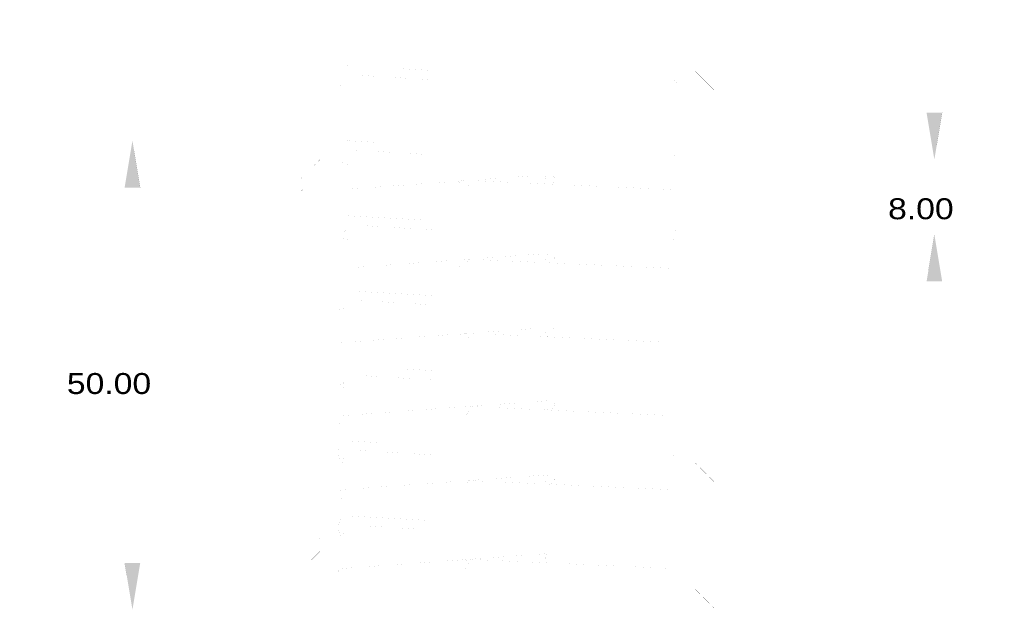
# Model space of a CAD drawing. Header units: millimetres. Extents: x -2171 to 1563, y -1758 to -1505.
# Drawn here: x 1404.609 to 1408.418, y -1616.521 to -1614.225 of the extents above; entities that cross this region are included whole.
import ezdxf

# ---------------------------------------------------------------- set-up
doc = ezdxf.new("R2010")
doc.units = ezdxf.units.MM
doc.linetypes.add('DOT', pattern=[0.025, 0, -0.025])
doc.layers.add('Tablet', color=150, linetype='Continuous', true_color=0x0180ff)
doc.styles.add('S2Arl465_b_1151_161', font='arial.ttf', dxfattribs={"width": 1.15091, "height": 0.046548})

msp = doc.modelspace()

# ---------------------------------------------------------------- hatches: boundary and pattern name
at = {"layer": 'Tablet'}
for points in [[(1408.1125, -1614.7597), (1408.1425, -1614.58), (1408.0826, -1614.58)], [(1405.0399, -1614.6878), (1405.0698, -1614.8675), (1405.0099, -1614.8675)], [(1408.1125, -1615.0472), (1408.1425, -1615.2269), (1408.0826, -1615.2269)], [(1405.0399, -1616.4847), (1405.0698, -1616.305), (1405.0099, -1616.305)]]:
    msp.add_hatch(color=96, dxfattribs=at).paths.add_polyline_path(points)

# ---------------------------------------------------------------- linework, layer by layer
at = {"layer": 'Tablet', "color": 96, "true_color": 0x018001, "const_width": 0.0000431}
for points in [[(1405.9563, -1601.7503), (1405.9563, -1616.4847), (1405.8844, -1616.4847), (1405.8844, -1601.7503)], [(1407.0704, -1601.7503), (1407.0704, -1616.4847), (1406.9985, -1616.4847), (1406.9985, -1601.7503)], [(1406.5043, -1602.8284), (1406.5043, -1616.4847), (1406.4504, -1616.4847), (1406.4504, -1602.8284)], [(1408.1125, -1614.7597), (1408.1425, -1614.58), (1408.0826, -1614.58)], [(1405.0399, -1614.6878), (1405.0698, -1614.8675), (1405.0099, -1614.8675)], [(1407.1027, -1614.8747), (1405.8449, -1614.8747), (1405.8414, -1614.875), (1405.838, -1614.876), (1405.8349, -1614.8777), (1405.8322, -1614.8799), (1405.83, -1614.8827), (1405.8283, -1614.8858), (1405.8273, -1614.8891), (1405.8269, -1614.8926), (1405.8273, -1614.8961), (1405.8283, -1614.8995), (1405.83, -1614.9026), (1405.8322, -1614.9053), (1405.8349, -1614.9076), (1405.838, -1614.9092), (1405.8414, -1614.9103), (1405.8449, -1614.9106), (1407.1027, -1614.9106)], [(1408.1125, -1615.0472), (1408.1425, -1615.2269), (1408.0826, -1615.2269)], [(1407.1027, -1615.1765), (1405.8449, -1615.1765), (1405.8414, -1615.1769), (1405.838, -1615.1779), (1405.8349, -1615.1796), (1405.8322, -1615.1818), (1405.83, -1615.1845), (1405.8283, -1615.1876), (1405.8273, -1615.191), (1405.8269, -1615.1945), (1405.8273, -1615.198), (1405.8283, -1615.2014), (1405.83, -1615.2045), (1405.8322, -1615.2072), (1405.8349, -1615.2095), (1405.838, -1615.2111), (1405.8414, -1615.2121), (1405.8449, -1615.2125), (1407.1027, -1615.2125)], [(1407.1027, -1615.4605), (1405.8449, -1615.4605), (1405.8414, -1615.4608), (1405.838, -1615.4618), (1405.8349, -1615.4635), (1405.8322, -1615.4657), (1405.83, -1615.4684), (1405.8283, -1615.4715), (1405.8273, -1615.4749), (1405.8269, -1615.4784), (1405.8273, -1615.4819), (1405.8283, -1615.4853), (1405.83, -1615.4884), (1405.8322, -1615.4911), (1405.8349, -1615.4934), (1405.838, -1615.495), (1405.8414, -1615.496), (1405.8449, -1615.4964), (1407.1027, -1615.4964)], [(1407.1027, -1615.7408), (1405.8449, -1615.7408), (1405.8414, -1615.7411), (1405.838, -1615.7421), (1405.8349, -1615.7438), (1405.8322, -1615.746), (1405.83, -1615.7487), (1405.8283, -1615.7519), (1405.8273, -1615.7552), (1405.8269, -1615.7587), (1405.8273, -1615.7622), (1405.8283, -1615.7656), (1405.83, -1615.7687), (1405.8322, -1615.7714), (1405.8349, -1615.7737), (1405.838, -1615.7753), (1405.8414, -1615.7764), (1405.8449, -1615.7767), (1407.1027, -1615.7767)], [(1407.1027, -1616.0247), (1405.8449, -1616.0247), (1405.8414, -1616.025), (1405.838, -1616.026), (1405.8349, -1616.0277), (1405.8322, -1616.0299), (1405.83, -1616.0327), (1405.8283, -1616.0358), (1405.8273, -1616.0391), (1405.8269, -1616.0426), (1405.8273, -1616.0461), (1405.8283, -1616.0495), (1405.83, -1616.0526), (1405.8322, -1616.0553), (1405.8349, -1616.0576), (1405.838, -1616.0592), (1405.8414, -1616.0603), (1405.8449, -1616.0606), (1407.1027, -1616.0606)], [(1405.0399, -1616.4847), (1405.0698, -1616.305), (1405.0099, -1616.305)], [(1407.1027, -1616.3265), (1405.8449, -1616.3265), (1405.8414, -1616.3269), (1405.838, -1616.3279), (1405.8349, -1616.3296), (1405.8322, -1616.3318), (1405.83, -1616.3345), (1405.8283, -1616.3376), (1405.8273, -1616.341), (1405.8269, -1616.3445), (1405.8273, -1616.348), (1405.8283, -1616.3514), (1405.83, -1616.3545), (1405.8322, -1616.3572), (1405.8349, -1616.3595), (1405.838, -1616.3611), (1405.8414, -1616.3621), (1405.8449, -1616.3625), (1407.1027, -1616.3625)]]:
    msp.add_lwpolyline(points, close=True, dxfattribs=at)
at = {"layer": 'Tablet', "color": 150, "true_color": 0x0180ff, "const_width": 0.0000431}
for points in [[(1405.7586, -1616.4847), (1405.7586, -1606.3144), (1404.6805, -1606.3144), (1404.6805, -1606.3862), (1405.6868, -1606.3862), (1405.6868, -1616.4847)], [(1407.1961, -1616.4847), (1407.1961, -1606.3144), (1408.2743, -1606.3144), (1408.2743, -1606.3862), (1407.268, -1606.3862), (1407.268, -1616.4847)]]:
    msp.add_lwpolyline(points, close=True, dxfattribs=at)
at = {"layer": 'Tablet', "color": 96, "true_color": 0x018001, "const_width": 0.0000431}
for points in [[(1405.7586, -1614.2276), (1405.6868, -1614.2994)], [(1405.7042, -1614.2336), (1405.6868, -1614.251)], [(1407.1961, -1614.2276), (1407.268, -1614.2994)], [(1407.2506, -1614.2336), (1407.268, -1614.251)], [(1405.7526, -1614.2821), (1405.7284, -1614.3063)], [(1407.2022, -1614.2821), (1407.2264, -1614.3063)], [(1408.1125, -1614.3141), (1408.1125, -1614.58)], [(1405.7586, -1614.3244), (1405.6868, -1614.3963)], [(1405.7163, -1614.3184), (1405.6921, -1614.3426)], [(1407.1961, -1614.3244), (1407.268, -1614.3963)], [(1407.2385, -1614.3184), (1407.2627, -1614.3426)], [(1405.7586, -1614.3728), (1405.7405, -1614.391)], [(1407.1961, -1614.3728), (1407.2143, -1614.391)], [(1405.7586, -1614.4212), (1405.6868, -1614.4931)], [(1405.7284, -1614.4031), (1405.7042, -1614.4273)], [(1405.8485, -1614.4722), (1405.8485, -1614.4686), (1405.8487, -1614.4661), (1405.8494, -1614.4637), (1405.8504, -1614.4614), (1405.8519, -1614.4593), (1405.8536, -1614.4576), (1405.8557, -1614.4561), (1405.8579, -1614.4551), (1405.8604, -1614.4544), (1405.8629, -1614.4542), (1407.1099, -1614.4542), (1407.1124, -1614.4544), (1407.1148, -1614.4551), (1407.1171, -1614.4561), (1407.1191, -1614.4576), (1407.1209, -1614.4593), (1407.1223, -1614.4614), (1407.1234, -1614.4637), (1407.1241, -1614.4661), (1407.1243, -1614.4686), (1407.1243, -1614.4758), (1407.1241, -1614.4783), (1407.1234, -1614.4807), (1407.1223, -1614.483), (1407.1209, -1614.485), (1407.1191, -1614.4868), (1407.1171, -1614.4882), (1407.1148, -1614.4893), (1407.1124, -1614.4899), (1407.1099, -1614.4901), (1405.8665, -1614.4901), (1405.8602, -1614.4896), (1405.8542, -1614.488), (1405.8485, -1614.4853), (1405.8434, -1614.4817), (1405.8389, -1614.4773), (1405.8353, -1614.4722), (1405.8327, -1614.4665), (1405.8311, -1614.4604), (1405.8305, -1614.4542), (1405.8305, -1614.4362), (1405.8311, -1614.43), (1405.8327, -1614.4239), (1405.8353, -1614.4183), (1405.8389, -1614.4131), (1405.8434, -1614.4087), (1405.8485, -1614.4051), (1405.8542, -1614.4025), (1405.8602, -1614.4008), (1405.8665, -1614.4003), (1406.1899, -1614.4183), (1406.1899, -1614.4542), (1405.8988, -1614.4362)], [(1407.1961, -1614.4212), (1407.268, -1614.4931)], [(1407.2264, -1614.4031), (1407.2506, -1614.4273)], [(1405.6921, -1614.4394), (1405.6868, -1614.4447)], [(1407.2627, -1614.4394), (1407.268, -1614.4447)], [(1405.7405, -1614.4878), (1405.7163, -1614.512)], [(1405.7586, -1614.4696), (1405.7526, -1614.4757)], [(1407.1961, -1614.4696), (1407.2022, -1614.4757)], [(1407.2143, -1614.4878), (1407.2385, -1614.512)], [(1405.7586, -1614.518), (1405.6868, -1614.5899)], [(1405.7042, -1614.5241), (1405.6868, -1614.5415)], [(1407.1961, -1614.518), (1407.268, -1614.5899)], [(1407.2506, -1614.5241), (1407.268, -1614.5415)], [(1405.7526, -1614.5725), (1405.7284, -1614.5967)], [(1407.2022, -1614.5725), (1407.2264, -1614.5967)], [(1405.7586, -1614.6148), (1405.6868, -1614.6867)], [(1405.7163, -1614.6088), (1405.6921, -1614.633)], [(1407.1961, -1614.6148), (1407.268, -1614.6867)], [(1407.2385, -1614.6088), (1407.2627, -1614.633)], [(1405.3274, -1614.6878), (1404.7165, -1614.6878)], [(1405.7284, -1614.6935), (1405.7042, -1614.7177)], [(1405.7586, -1614.6633), (1405.7405, -1614.6814)], [(1405.8485, -1614.7597), (1405.8485, -1614.7561), (1405.8487, -1614.7536), (1405.8494, -1614.7512), (1405.8504, -1614.7489), (1405.8519, -1614.7468), (1405.8536, -1614.7451), (1405.8557, -1614.7436), (1405.8579, -1614.7426), (1405.8604, -1614.7419), (1405.8629, -1614.7417), (1407.1099, -1614.7417), (1407.1124, -1614.7419), (1407.1148, -1614.7426), (1407.1171, -1614.7436), (1407.1191, -1614.7451), (1407.1209, -1614.7468), (1407.1223, -1614.7489), (1407.1234, -1614.7512), (1407.1241, -1614.7536), (1407.1243, -1614.7561), (1407.1243, -1614.7633), (1407.1241, -1614.7658), (1407.1234, -1614.7682), (1407.1223, -1614.7705), (1407.1209, -1614.7725), (1407.1191, -1614.7743), (1407.1171, -1614.7757), (1407.1148, -1614.7768), (1407.1124, -1614.7774), (1407.1099, -1614.7776), (1405.8665, -1614.7776), (1405.8602, -1614.7771), (1405.8542, -1614.7755), (1405.8485, -1614.7728), (1405.8434, -1614.7692), (1405.8389, -1614.7648), (1405.8353, -1614.7597), (1405.8327, -1614.754), (1405.8311, -1614.7479), (1405.8305, -1614.7417), (1405.8305, -1614.7237), (1405.8311, -1614.7175), (1405.8327, -1614.7114), (1405.8353, -1614.7058), (1405.8389, -1614.7006), (1405.8434, -1614.6962), (1405.8485, -1614.6926), (1405.8542, -1614.69), (1405.8602, -1614.6883), (1405.8665, -1614.6878), (1406.1899, -1614.7058), (1406.1899, -1614.7417), (1405.8988, -1614.7237)], [(1407.1961, -1614.6633), (1407.2143, -1614.6814)], [(1407.2264, -1614.6935), (1407.2506, -1614.7177)], [(1405.7586, -1614.7117), (1405.6868, -1614.7835)], [(1405.6921, -1614.7298), (1405.6868, -1614.7351)], [(1407.1961, -1614.7117), (1407.268, -1614.7835)], [(1407.2627, -1614.7298), (1407.268, -1614.7351)], [(1405.7586, -1614.7601), (1405.7526, -1614.7661)], [(1407.1961, -1614.7601), (1407.2022, -1614.7661)], [(1408.418, -1614.7597), (1407.8071, -1614.7597)], [(1405.7586, -1614.8085), (1405.6868, -1614.8804)], [(1405.7405, -1614.7782), (1405.7163, -1614.8025)], [(1407.1961, -1614.8085), (1407.268, -1614.8804)], [(1407.2143, -1614.7782), (1407.2385, -1614.8025)], [(1405.7042, -1614.8146), (1405.6868, -1614.8319)], [(1406.2984, -1614.8418), (1405.8449, -1614.8747)], [(1406.3265, -1614.8567), (1406.3261, -1614.8602), (1406.3251, -1614.8636), (1406.3234, -1614.8667), (1406.3212, -1614.8694), (1406.3185, -1614.8716), (1406.3154, -1614.8733), (1406.312, -1614.8743), (1406.3085, -1614.8747), (1406.305, -1614.8743), (1406.3016, -1614.8733), (1406.2985, -1614.8716), (1406.2958, -1614.8694), (1406.2935, -1614.8667), (1406.2919, -1614.8636), (1406.2909, -1614.8602), (1406.2905, -1614.8567), (1406.2909, -1614.8532), (1406.2919, -1614.8498), (1406.2935, -1614.8467), (1406.2958, -1614.844), (1406.2985, -1614.8418), (1406.3016, -1614.8401), (1406.305, -1614.8391), (1406.3085, -1614.8387), (1406.312, -1614.8391), (1406.3154, -1614.8401), (1406.3185, -1614.8418), (1406.3212, -1614.844), (1406.3234, -1614.8467), (1406.3251, -1614.8498), (1406.3261, -1614.8532), (1406.3265, -1614.8567)], [(1406.3085, -1614.8387), (1407.1063, -1614.8747)], [(1406.6391, -1614.8172), (1406.3287, -1614.8396)], [(1406.6571, -1614.8351), (1406.6567, -1614.8386), (1406.6557, -1614.842), (1406.6541, -1614.8451), (1406.6518, -1614.8478), (1406.6491, -1614.8501), (1406.646, -1614.8517), (1406.6426, -1614.8528), (1406.6391, -1614.8531), (1406.6356, -1614.8528), (1406.6322, -1614.8517), (1406.6291, -1614.8501), (1406.6264, -1614.8478), (1406.6242, -1614.8451), (1406.6225, -1614.842), (1406.6215, -1614.8386), (1406.6211, -1614.8351), (1406.6215, -1614.8316), (1406.6225, -1614.8283), (1406.6242, -1614.8252), (1406.6264, -1614.8224), (1406.6291, -1614.8202), (1406.6322, -1614.8185), (1406.6356, -1614.8175), (1406.6391, -1614.8172), (1406.6426, -1614.8175), (1406.646, -1614.8185), (1406.6491, -1614.8202), (1406.6518, -1614.8224), (1406.6541, -1614.8252), (1406.6557, -1614.8283), (1406.6567, -1614.8316), (1406.6571, -1614.8351)], [(1407.2506, -1614.8146), (1407.268, -1614.8319)], [(1405.0399, -1615.4425), (1405.0399, -1614.8675)], [(1405.7526, -1614.863), (1405.7284, -1614.8872)], [(1407.2022, -1614.863), (1407.2264, -1614.8872)], [(1405.7586, -1614.9053), (1405.6868, -1614.9772)], [(1405.7163, -1614.8993), (1405.6921, -1614.9235)], [(1407.1961, -1614.9053), (1407.268, -1614.9772)], [(1407.2385, -1614.8993), (1407.2627, -1614.9235)], [(1405.7586, -1614.9537), (1405.7405, -1614.9719)], [(1407.1961, -1614.9537), (1407.2143, -1614.9719)], [(1405.7284, -1614.984), (1405.7042, -1615.0082)], [(1405.8485, -1615.0472), (1405.8485, -1615.0436), (1405.8487, -1615.0411), (1405.8494, -1615.0387), (1405.8504, -1615.0364), (1405.8519, -1615.0343), (1405.8536, -1615.0326), (1405.8557, -1615.0311), (1405.8579, -1615.0301), (1405.8604, -1615.0294), (1405.8629, -1615.0292), (1407.1099, -1615.0292), (1407.1124, -1615.0294), (1407.1148, -1615.0301), (1407.1171, -1615.0311), (1407.1191, -1615.0326), (1407.1209, -1615.0343), (1407.1223, -1615.0364), (1407.1234, -1615.0387), (1407.1241, -1615.0411), (1407.1243, -1615.0436), (1407.1243, -1615.0508), (1407.1241, -1615.0533), (1407.1234, -1615.0557), (1407.1223, -1615.058), (1407.1209, -1615.06), (1407.1191, -1615.0618), (1407.1171, -1615.0632), (1407.1148, -1615.0643), (1407.1124, -1615.0649), (1407.1099, -1615.0651), (1405.8665, -1615.0651), (1405.8602, -1615.0646), (1405.8542, -1615.063), (1405.8485, -1615.0603), (1405.8434, -1615.0567), (1405.8389, -1615.0523), (1405.8353, -1615.0472), (1405.8327, -1615.0415), (1405.8311, -1615.0354), (1405.8305, -1615.0292), (1405.8305, -1615.0112), (1405.8311, -1615.005), (1405.8327, -1614.9989), (1405.8353, -1614.9933), (1405.8389, -1614.9881), (1405.8434, -1614.9837), (1405.8485, -1614.9801), (1405.8542, -1614.9775), (1405.8602, -1614.9758), (1405.8665, -1614.9753), (1406.1899, -1614.9933), (1406.1899, -1615.0292), (1405.8988, -1615.0112)], [(1407.2264, -1614.984), (1407.2506, -1615.0082)], [(1405.7586, -1615.0021), (1405.6868, -1615.074)], [(1405.6921, -1615.0203), (1405.6868, -1615.0256)], [(1407.1961, -1615.0021), (1407.268, -1615.074)], [(1407.2627, -1615.0203), (1407.268, -1615.0256)], [(1405.7405, -1615.0687), (1405.7163, -1615.0929)], [(1405.7586, -1615.0505), (1405.7526, -1615.0566)], [(1407.1961, -1615.0505), (1407.2022, -1615.0566)], [(1407.2143, -1615.0687), (1407.2385, -1615.0929)], [(1408.418, -1615.0472), (1407.8071, -1615.0472)], [(1405.7586, -1615.0989), (1405.6868, -1615.1708)], [(1405.7042, -1615.105), (1405.6868, -1615.1224)], [(1407.1961, -1615.0989), (1407.268, -1615.1708)], [(1407.2506, -1615.105), (1407.268, -1615.1224)], [(1405.7526, -1615.1534), (1405.7284, -1615.1776)], [(1406.2984, -1615.1437), (1405.8449, -1615.1765)], [(1406.3265, -1615.1586), (1406.3261, -1615.1621), (1406.3251, -1615.1655), (1406.3234, -1615.1686), (1406.3212, -1615.1713), (1406.3185, -1615.1735), (1406.3154, -1615.1752), (1406.312, -1615.1762), (1406.3085, -1615.1765), (1406.305, -1615.1762), (1406.3016, -1615.1752), (1406.2985, -1615.1735), (1406.2958, -1615.1713), (1406.2935, -1615.1686), (1406.2919, -1615.1655), (1406.2909, -1615.1621), (1406.2905, -1615.1586), (1406.2909, -1615.1551), (1406.2919, -1615.1517), (1406.2935, -1615.1486), (1406.2958, -1615.1459), (1406.2985, -1615.1436), (1406.3016, -1615.142), (1406.305, -1615.141), (1406.3085, -1615.1406), (1406.312, -1615.141), (1406.3154, -1615.142), (1406.3185, -1615.1436), (1406.3212, -1615.1459), (1406.3234, -1615.1486), (1406.3251, -1615.1517), (1406.3261, -1615.1551), (1406.3265, -1615.1586)], [(1406.3085, -1615.1406), (1407.1063, -1615.1765)], [(1406.6391, -1615.119), (1406.3287, -1615.1415)], [(1406.6571, -1615.137), (1406.6567, -1615.1405), (1406.6557, -1615.1439), (1406.6541, -1615.147), (1406.6518, -1615.1497), (1406.6491, -1615.152), (1406.646, -1615.1536), (1406.6426, -1615.1546), (1406.6391, -1615.155), (1406.6356, -1615.1546), (1406.6322, -1615.1536), (1406.6291, -1615.152), (1406.6264, -1615.1497), (1406.6242, -1615.147), (1406.6225, -1615.1439), (1406.6215, -1615.1405), (1406.6211, -1615.137), (1406.6215, -1615.1335), (1406.6225, -1615.1301), (1406.6242, -1615.127), (1406.6264, -1615.1243), (1406.6291, -1615.1221), (1406.6322, -1615.1204), (1406.6356, -1615.1194), (1406.6391, -1615.119), (1406.6426, -1615.1194), (1406.646, -1615.1204), (1406.6491, -1615.1221), (1406.6518, -1615.1243), (1406.6541, -1615.127), (1406.6557, -1615.1301), (1406.6567, -1615.1335), (1406.6571, -1615.137)], [(1407.2022, -1615.1534), (1407.2264, -1615.1776)], [(1405.7163, -1615.1897), (1405.6921, -1615.2139)], [(1407.2385, -1615.1897), (1407.2627, -1615.2139)], [(1405.7586, -1615.1958), (1405.6868, -1615.2676)], [(1407.1961, -1615.1958), (1407.268, -1615.2676)], [(1408.1125, -1615.4928), (1408.1125, -1615.2269)], [(1405.7586, -1615.2442), (1405.7405, -1615.2623)], [(1405.8485, -1615.3347), (1405.8485, -1615.3311), (1405.8487, -1615.3286), (1405.8494, -1615.3262), (1405.8504, -1615.3239), (1405.8519, -1615.3218), (1405.8536, -1615.3201), (1405.8557, -1615.3186), (1405.8579, -1615.3176), (1405.8604, -1615.3169), (1405.8629, -1615.3167), (1407.1099, -1615.3167), (1407.1124, -1615.3169), (1407.1148, -1615.3176), (1407.1171, -1615.3186), (1407.1191, -1615.3201), (1407.1209, -1615.3218), (1407.1223, -1615.3239), (1407.1234, -1615.3262), (1407.1241, -1615.3286), (1407.1243, -1615.3311), (1407.1243, -1615.3383), (1407.1241, -1615.3408), (1407.1234, -1615.3432), (1407.1223, -1615.3455), (1407.1209, -1615.3475), (1407.1191, -1615.3493), (1407.1171, -1615.3507), (1407.1148, -1615.3518), (1407.1124, -1615.3524), (1407.1099, -1615.3526), (1405.8665, -1615.3526), (1405.8602, -1615.3521), (1405.8542, -1615.3505), (1405.8485, -1615.3478), (1405.8434, -1615.3442), (1405.8389, -1615.3398), (1405.8353, -1615.3347), (1405.8327, -1615.329), (1405.8311, -1615.3229), (1405.8305, -1615.3167), (1405.8305, -1615.2987), (1405.8311, -1615.2925), (1405.8327, -1615.2864), (1405.8353, -1615.2808), (1405.8389, -1615.2756), (1405.8434, -1615.2712), (1405.8485, -1615.2676), (1405.8542, -1615.265), (1405.8602, -1615.2633), (1405.8665, -1615.2628), (1406.1899, -1615.2808), (1406.1899, -1615.3167), (1405.8988, -1615.2987)], [(1407.1961, -1615.2442), (1407.2143, -1615.2623)], [(1405.7586, -1615.2926), (1405.6868, -1615.3644)], [(1405.7284, -1615.2744), (1405.7042, -1615.2986)], [(1407.1961, -1615.2926), (1407.268, -1615.3644)], [(1407.2264, -1615.2744), (1407.2506, -1615.2986)], [(1405.6921, -1615.3107), (1405.6868, -1615.316)], [(1405.7586, -1615.341), (1405.7526, -1615.3471)], [(1407.1961, -1615.341), (1407.2022, -1615.3471)], [(1407.2627, -1615.3107), (1407.268, -1615.316)], [(1405.7405, -1615.3592), (1405.7163, -1615.3834)], [(1407.2143, -1615.3592), (1407.2385, -1615.3834)], [(1405.7586, -1615.3894), (1405.6868, -1615.4613)], [(1405.7042, -1615.3955), (1405.6868, -1615.4129)], [(1406.6391, -1615.403), (1406.3287, -1615.4254)], [(1406.6571, -1615.4209), (1406.6567, -1615.4244), (1406.6557, -1615.4278), (1406.6541, -1615.4309), (1406.6518, -1615.4336), (1406.6491, -1615.4359), (1406.646, -1615.4375), (1406.6426, -1615.4385), (1406.6391, -1615.4389), (1406.6356, -1615.4385), (1406.6322, -1615.4375), (1406.6291, -1615.4359), (1406.6264, -1615.4336), (1406.6242, -1615.4309), (1406.6225, -1615.4278), (1406.6215, -1615.4244), (1406.6211, -1615.4209), (1406.6215, -1615.4174), (1406.6225, -1615.414), (1406.6242, -1615.4109), (1406.6264, -1615.4082), (1406.6291, -1615.406), (1406.6322, -1615.4043), (1406.6356, -1615.4033), (1406.6391, -1615.403), (1406.6426, -1615.4033), (1406.646, -1615.4043), (1406.6491, -1615.406), (1406.6518, -1615.4082), (1406.6541, -1615.4109), (1406.6557, -1615.414), (1406.6567, -1615.4174), (1406.6571, -1615.4209)], [(1407.1961, -1615.3894), (1407.268, -1615.4613)], [(1407.2506, -1615.3955), (1407.268, -1615.4129)], [(1405.7526, -1615.4439), (1405.7284, -1615.4681)], [(1406.2984, -1615.4276), (1405.8449, -1615.4605)], [(1406.3265, -1615.4425), (1406.3261, -1615.446), (1406.3251, -1615.4494), (1406.3234, -1615.4525), (1406.3212, -1615.4552), (1406.3185, -1615.4574), (1406.3154, -1615.4591), (1406.312, -1615.4601), (1406.3085, -1615.4605), (1406.305, -1615.4601), (1406.3016, -1615.4591), (1406.2985, -1615.4574), (1406.2958, -1615.4552), (1406.2935, -1615.4525), (1406.2919, -1615.4494), (1406.2909, -1615.446), (1406.2905, -1615.4425), (1406.2909, -1615.439), (1406.2919, -1615.4356), (1406.2935, -1615.4325), (1406.2958, -1615.4298), (1406.2985, -1615.4275), (1406.3016, -1615.4259), (1406.305, -1615.4249), (1406.3085, -1615.4245), (1406.312, -1615.4249), (1406.3154, -1615.4259), (1406.3185, -1615.4275), (1406.3212, -1615.4298), (1406.3234, -1615.4325), (1406.3251, -1615.4356), (1406.3261, -1615.439), (1406.3265, -1615.4425)], [(1406.3085, -1615.4245), (1407.1063, -1615.4605)], [(1407.2022, -1615.4439), (1407.2264, -1615.4681)], [(1405.7586, -1615.4862), (1405.6868, -1615.5581)], [(1405.7163, -1615.4802), (1405.6921, -1615.5044)], [(1407.1961, -1615.4862), (1407.268, -1615.5581)], [(1407.2385, -1615.4802), (1407.2627, -1615.5044)], [(1405.7284, -1615.5649), (1405.7042, -1615.5891)], [(1405.7586, -1615.5346), (1405.7405, -1615.5528)], [(1405.8485, -1615.6222), (1405.8485, -1615.6186), (1405.8487, -1615.6161), (1405.8494, -1615.6137), (1405.8504, -1615.6114), (1405.8519, -1615.6093), (1405.8536, -1615.6076), (1405.8557, -1615.6061), (1405.8579, -1615.6051), (1405.8604, -1615.6044), (1405.8629, -1615.6042), (1407.1099, -1615.6042), (1407.1124, -1615.6044), (1407.1148, -1615.6051), (1407.1171, -1615.6061), (1407.1191, -1615.6076), (1407.1209, -1615.6093), (1407.1223, -1615.6114), (1407.1234, -1615.6137), (1407.1241, -1615.6161), (1407.1243, -1615.6186), (1407.1243, -1615.6258), (1407.1241, -1615.6283), (1407.1234, -1615.6307), (1407.1223, -1615.633), (1407.1209, -1615.635), (1407.1191, -1615.6368), (1407.1171, -1615.6382), (1407.1148, -1615.6393), (1407.1124, -1615.6399), (1407.1099, -1615.6401), (1405.8665, -1615.6401), (1405.8602, -1615.6396), (1405.8542, -1615.638), (1405.8485, -1615.6353), (1405.8434, -1615.6317), (1405.8389, -1615.6273), (1405.8353, -1615.6222), (1405.8327, -1615.6165), (1405.8311, -1615.6104), (1405.8305, -1615.6042), (1405.8305, -1615.5862), (1405.8311, -1615.58), (1405.8327, -1615.5739), (1405.8353, -1615.5683), (1405.8389, -1615.5631), (1405.8434, -1615.5587), (1405.8485, -1615.5551), (1405.8542, -1615.5525), (1405.8602, -1615.5508), (1405.8665, -1615.5503), (1406.1899, -1615.5683), (1406.1899, -1615.6042), (1405.8988, -1615.5862)], [(1407.1961, -1615.5346), (1407.2143, -1615.5528)], [(1407.2264, -1615.5649), (1407.2506, -1615.5891)], [(1405.7586, -1615.583), (1405.6868, -1615.6549)], [(1405.6921, -1615.6012), (1405.6868, -1615.6065)], [(1407.1961, -1615.583), (1407.268, -1615.6549)], [(1407.2627, -1615.6012), (1407.268, -1615.6065)], [(1405.7586, -1615.6314), (1405.7526, -1615.6375)], [(1407.1961, -1615.6314), (1407.2022, -1615.6375)], [(1405.7586, -1615.6798), (1405.6868, -1615.7517)], [(1405.7042, -1615.6859), (1405.6868, -1615.7033)], [(1405.7405, -1615.6496), (1405.7163, -1615.6738)], [(1406.6391, -1615.6833), (1406.3287, -1615.7057)], [(1406.6571, -1615.7012), (1406.6567, -1615.7047), (1406.6557, -1615.7081), (1406.6541, -1615.7112), (1406.6518, -1615.7139), (1406.6491, -1615.7162), (1406.646, -1615.7178), (1406.6426, -1615.7189), (1406.6391, -1615.7192), (1406.6356, -1615.7189), (1406.6322, -1615.7178), (1406.6291, -1615.7162), (1406.6264, -1615.7139), (1406.6242, -1615.7112), (1406.6225, -1615.7081), (1406.6215, -1615.7047), (1406.6211, -1615.7012), (1406.6215, -1615.6977), (1406.6225, -1615.6944), (1406.6242, -1615.6913), (1406.6264, -1615.6885), (1406.6291, -1615.6863), (1406.6322, -1615.6846), (1406.6356, -1615.6836), (1406.6391, -1615.6833), (1406.6426, -1615.6836), (1406.646, -1615.6846), (1406.6491, -1615.6863), (1406.6518, -1615.6885), (1406.6541, -1615.6913), (1406.6557, -1615.6944), (1406.6567, -1615.6977), (1406.6571, -1615.7012)], [(1407.1961, -1615.6798), (1407.268, -1615.7517)], [(1407.2143, -1615.6496), (1407.2385, -1615.6738)], [(1407.2506, -1615.6859), (1407.268, -1615.7033)], [(1406.2984, -1615.7079), (1405.8449, -1615.7408)], [(1406.3265, -1615.7228), (1406.3261, -1615.7263), (1406.3251, -1615.7297), (1406.3234, -1615.7328), (1406.3212, -1615.7355), (1406.3185, -1615.7377), (1406.3154, -1615.7394), (1406.312, -1615.7404), (1406.3085, -1615.7408), (1406.305, -1615.7404), (1406.3016, -1615.7394), (1406.2985, -1615.7377), (1406.2958, -1615.7355), (1406.2935, -1615.7328), (1406.2919, -1615.7297), (1406.2909, -1615.7263), (1406.2905, -1615.7228), (1406.2909, -1615.7193), (1406.2919, -1615.7159), (1406.2935, -1615.7128), (1406.2958, -1615.7101), (1406.2985, -1615.7079), (1406.3016, -1615.7062), (1406.305, -1615.7052), (1406.3085, -1615.7048), (1406.312, -1615.7052), (1406.3154, -1615.7062), (1406.3185, -1615.7079), (1406.3212, -1615.7101), (1406.3234, -1615.7128), (1406.3251, -1615.7159), (1406.3261, -1615.7193), (1406.3265, -1615.7228)], [(1406.3085, -1615.7048), (1407.1063, -1615.7408)], [(1405.0399, -1615.73), (1405.0399, -1616.305)], [(1405.7526, -1615.7343), (1405.7284, -1615.7585)], [(1407.2022, -1615.7343), (1407.2264, -1615.7585)], [(1405.7586, -1615.7767), (1405.6868, -1615.8485)], [(1405.7163, -1615.7706), (1405.6921, -1615.7948)], [(1407.1961, -1615.7767), (1407.268, -1615.8485)], [(1407.2385, -1615.7706), (1407.2627, -1615.7948)], [(1405.7586, -1615.8251), (1405.7405, -1615.8432)], [(1405.8485, -1615.9097), (1405.8485, -1615.9061), (1405.8487, -1615.9036), (1405.8494, -1615.9012), (1405.8504, -1615.8989), (1405.8519, -1615.8968), (1405.8536, -1615.8951), (1405.8557, -1615.8936), (1405.8579, -1615.8926), (1405.8604, -1615.8919), (1405.8629, -1615.8917), (1407.1099, -1615.8917), (1407.1124, -1615.8919), (1407.1148, -1615.8926), (1407.1171, -1615.8936), (1407.1191, -1615.8951), (1407.1209, -1615.8968), (1407.1223, -1615.8989), (1407.1234, -1615.9012), (1407.1241, -1615.9036), (1407.1243, -1615.9061), (1407.1243, -1615.9133), (1407.1241, -1615.9158), (1407.1234, -1615.9182), (1407.1223, -1615.9205), (1407.1209, -1615.9225), (1407.1191, -1615.9243), (1407.1171, -1615.9257), (1407.1148, -1615.9268), (1407.1124, -1615.9274), (1407.1099, -1615.9276), (1405.8665, -1615.9276), (1405.8602, -1615.9271), (1405.8542, -1615.9255), (1405.8485, -1615.9228), (1405.8434, -1615.9192), (1405.8389, -1615.9148), (1405.8353, -1615.9097), (1405.8327, -1615.904), (1405.8311, -1615.8979), (1405.8305, -1615.8917), (1405.8305, -1615.8737), (1405.8311, -1615.8675), (1405.8327, -1615.8614), (1405.8353, -1615.8558), (1405.8389, -1615.8506), (1405.8434, -1615.8462), (1405.8485, -1615.8426), (1405.8542, -1615.84), (1405.8602, -1615.8383), (1405.8665, -1615.8378), (1406.1899, -1615.8558), (1406.1899, -1615.8917), (1405.8988, -1615.8737)], [(1407.1961, -1615.8251), (1407.2143, -1615.8432)], [(1405.7586, -1615.8735), (1405.6868, -1615.9454)], [(1405.7284, -1615.8554), (1405.7042, -1615.8796)], [(1407.1961, -1615.8735), (1407.268, -1615.9454)], [(1407.2264, -1615.8554), (1407.2506, -1615.8796)], [(1405.6921, -1615.8917), (1405.6868, -1615.8969)], [(1407.2627, -1615.8917), (1407.268, -1615.8969)], [(1405.7405, -1615.9401), (1405.7163, -1615.9643)], [(1405.7586, -1615.9219), (1405.7526, -1615.928)], [(1407.1961, -1615.9219), (1407.2022, -1615.928)], [(1407.2143, -1615.9401), (1407.2385, -1615.9643)], [(1405.7586, -1615.9703), (1405.6868, -1616.0422)], [(1405.7042, -1615.9764), (1405.6868, -1615.9938)], [(1406.3265, -1616.0067), (1406.3261, -1616.0102), (1406.3251, -1616.0136), (1406.3234, -1616.0167), (1406.3212, -1616.0194), (1406.3185, -1616.0216), (1406.3154, -1616.0233), (1406.312, -1616.0243), (1406.3085, -1616.0247), (1406.305, -1616.0243), (1406.3016, -1616.0233), (1406.2985, -1616.0216), (1406.2958, -1616.0194), (1406.2935, -1616.0167), (1406.2919, -1616.0136), (1406.2909, -1616.0102), (1406.2905, -1616.0067), (1406.2909, -1616.0032), (1406.2919, -1615.9998), (1406.2935, -1615.9967), (1406.2958, -1615.994), (1406.2985, -1615.9918), (1406.3016, -1615.9901), (1406.305, -1615.9891), (1406.3085, -1615.9887), (1406.312, -1615.9891), (1406.3154, -1615.9901), (1406.3185, -1615.9918), (1406.3212, -1615.994), (1406.3234, -1615.9967), (1406.3251, -1615.9998), (1406.3261, -1616.0032), (1406.3265, -1616.0067)], [(1406.3085, -1615.9887), (1407.1063, -1616.0247)], [(1406.6391, -1615.9672), (1406.3287, -1615.9896)], [(1406.6571, -1615.9851), (1406.6567, -1615.9886), (1406.6557, -1615.992), (1406.6541, -1615.9951), (1406.6518, -1615.9978), (1406.6491, -1616.0001), (1406.646, -1616.0017), (1406.6426, -1616.0028), (1406.6391, -1616.0031), (1406.6356, -1616.0028), (1406.6322, -1616.0017), (1406.6291, -1616.0001), (1406.6264, -1615.9978), (1406.6242, -1615.9951), (1406.6225, -1615.992), (1406.6215, -1615.9886), (1406.6211, -1615.9851), (1406.6215, -1615.9816), (1406.6225, -1615.9783), (1406.6242, -1615.9752), (1406.6264, -1615.9724), (1406.6291, -1615.9702), (1406.6322, -1615.9685), (1406.6356, -1615.9675), (1406.6391, -1615.9672), (1406.6426, -1615.9675), (1406.646, -1615.9685), (1406.6491, -1615.9702), (1406.6518, -1615.9724), (1406.6541, -1615.9752), (1406.6557, -1615.9783), (1406.6567, -1615.9816), (1406.6571, -1615.9851)], [(1407.1961, -1615.9703), (1407.268, -1616.0422)], [(1407.2506, -1615.9764), (1407.268, -1615.9938)], [(1405.7526, -1616.0248), (1405.7284, -1616.049)], [(1406.2984, -1615.9918), (1405.8449, -1616.0247)], [(1407.2022, -1616.0248), (1407.2264, -1616.049)], [(1405.7586, -1616.0671), (1405.6868, -1616.139)], [(1405.7163, -1616.0611), (1405.6921, -1616.0853)], [(1407.1961, -1616.0671), (1407.268, -1616.139)], [(1407.2385, -1616.0611), (1407.2627, -1616.0853)], [(1405.7586, -1616.1155), (1405.7405, -1616.1337)], [(1405.8485, -1616.1972), (1405.8485, -1616.1936), (1405.8487, -1616.1911), (1405.8494, -1616.1887), (1405.8504, -1616.1864), (1405.8519, -1616.1843), (1405.8536, -1616.1826), (1405.8557, -1616.1811), (1405.8579, -1616.1801), (1405.8604, -1616.1794), (1405.8629, -1616.1792), (1407.1099, -1616.1792), (1407.1124, -1616.1794), (1407.1148, -1616.1801), (1407.1171, -1616.1811), (1407.1191, -1616.1826), (1407.1209, -1616.1843), (1407.1223, -1616.1864), (1407.1234, -1616.1887), (1407.1241, -1616.1911), (1407.1243, -1616.1936), (1407.1243, -1616.2008), (1407.1241, -1616.2033), (1407.1234, -1616.2057), (1407.1223, -1616.208), (1407.1209, -1616.21), (1407.1191, -1616.2118), (1407.1171, -1616.2132), (1407.1148, -1616.2143), (1407.1124, -1616.2149), (1407.1099, -1616.2151), (1405.8665, -1616.2151), (1405.8602, -1616.2146), (1405.8542, -1616.213), (1405.8485, -1616.2103), (1405.8434, -1616.2067), (1405.8389, -1616.2023), (1405.8353, -1616.1972), (1405.8327, -1616.1915), (1405.8311, -1616.1854), (1405.8305, -1616.1792), (1405.8305, -1616.1612), (1405.8311, -1616.155), (1405.8327, -1616.1489), (1405.8353, -1616.1433), (1405.8389, -1616.1381), (1405.8434, -1616.1337), (1405.8485, -1616.1301), (1405.8542, -1616.1275), (1405.8602, -1616.1258), (1405.8665, -1616.1253), (1406.1899, -1616.1433), (1406.1899, -1616.1792), (1405.8988, -1616.1612)], [(1407.1961, -1616.1155), (1407.2143, -1616.1337)], [(1405.7586, -1616.1639), (1405.6868, -1616.2358)], [(1405.6921, -1616.1821), (1405.6868, -1616.1874)], [(1405.7284, -1616.1458), (1405.7042, -1616.17)], [(1407.1961, -1616.1639), (1407.268, -1616.2358)], [(1407.2264, -1616.1458), (1407.2506, -1616.17)], [(1407.2627, -1616.1821), (1407.268, -1616.1874)], [(1405.7586, -1616.2123), (1405.7526, -1616.2184)], [(1407.1961, -1616.2123), (1407.2022, -1616.2184)], [(1405.7405, -1616.2305), (1405.7163, -1616.2547)], [(1407.2143, -1616.2305), (1407.2385, -1616.2547)], [(1405.7586, -1616.2608), (1405.6868, -1616.3326)], [(1405.7042, -1616.2668), (1405.6868, -1616.2842)], [(1406.2984, -1616.2937), (1405.8449, -1616.3265)], [(1406.3265, -1616.3086), (1406.3261, -1616.3121), (1406.3251, -1616.3155), (1406.3234, -1616.3186), (1406.3212, -1616.3213), (1406.3185, -1616.3235), (1406.3154, -1616.3252), (1406.312, -1616.3262), (1406.3085, -1616.3265), (1406.305, -1616.3262), (1406.3016, -1616.3252), (1406.2985, -1616.3235), (1406.2958, -1616.3213), (1406.2935, -1616.3186), (1406.2919, -1616.3155), (1406.2909, -1616.3121), (1406.2905, -1616.3086), (1406.2909, -1616.3051), (1406.2919, -1616.3017), (1406.2935, -1616.2986), (1406.2958, -1616.2959), (1406.2985, -1616.2936), (1406.3016, -1616.292), (1406.305, -1616.291), (1406.3085, -1616.2906), (1406.312, -1616.291), (1406.3154, -1616.292), (1406.3185, -1616.2936), (1406.3212, -1616.2959), (1406.3234, -1616.2986), (1406.3251, -1616.3017), (1406.3261, -1616.3051), (1406.3265, -1616.3086)], [(1406.3085, -1616.2906), (1407.1063, -1616.3265)], [(1406.6391, -1616.269), (1406.3287, -1616.2915)], [(1406.6571, -1616.287), (1406.6567, -1616.2905), (1406.6557, -1616.2939), (1406.6541, -1616.297), (1406.6518, -1616.2997), (1406.6491, -1616.302), (1406.646, -1616.3036), (1406.6426, -1616.3046), (1406.6391, -1616.305), (1406.6356, -1616.3046), (1406.6322, -1616.3036), (1406.6291, -1616.302), (1406.6264, -1616.2997), (1406.6242, -1616.297), (1406.6225, -1616.2939), (1406.6215, -1616.2905), (1406.6211, -1616.287), (1406.6215, -1616.2835), (1406.6225, -1616.2801), (1406.6242, -1616.277), (1406.6264, -1616.2743), (1406.6291, -1616.2721), (1406.6322, -1616.2704), (1406.6356, -1616.2694), (1406.6391, -1616.269), (1406.6426, -1616.2694), (1406.646, -1616.2704), (1406.6491, -1616.2721), (1406.6518, -1616.2743), (1406.6541, -1616.277), (1406.6557, -1616.2801), (1406.6567, -1616.2835), (1406.6571, -1616.287)], [(1407.1961, -1616.2608), (1407.268, -1616.3326)], [(1407.2506, -1616.2668), (1407.268, -1616.2842)], [(1405.7526, -1616.3152), (1405.7284, -1616.3394)], [(1407.2022, -1616.3152), (1407.2264, -1616.3394)], [(1405.7586, -1616.3576), (1405.6868, -1616.4294)], [(1405.7163, -1616.3515), (1405.6921, -1616.3757)], [(1407.1961, -1616.3576), (1407.268, -1616.4294)], [(1407.2385, -1616.3515), (1407.2627, -1616.3757)], [(1405.7586, -1616.406), (1405.7405, -1616.4242)], [(1407.1961, -1616.406), (1407.2143, -1616.4242)], [(1405.7284, -1616.4363), (1405.7042, -1616.4605)], [(1407.2264, -1616.4363), (1407.2506, -1616.4605)], [(1408.3461, -1616.4847), (1404.6086, -1616.4847)], [(1405.2196, -1616.4847), (1404.6086, -1616.4847)], [(1405.6921, -1616.4726), (1405.6868, -1616.4779)], [(1405.7586, -1616.4544), (1405.7284, -1616.4847)], [(1407.1961, -1616.4544), (1407.2264, -1616.4847)], [(1407.2627, -1616.4726), (1407.268, -1616.4779)]]:
    msp.add_lwpolyline(points, dxfattribs=at)
at = {"layer": 'Tablet', "color": 96, "linetype": 'DOT', "true_color": 0x018001, "const_width": 0.0000431}
for points in [[(1404.6086, -1616.3912), (1404.6086, -1616.3409)], [(1408.3461, -1616.3409), (1408.3461, -1616.3912)], [(1404.6086, -1616.5206), (1404.6086, -1616.4344)], [(1408.3461, -1616.4344), (1408.3461, -1616.5206)]]:
    msp.add_lwpolyline(points, dxfattribs=at)

# ---------------------------------------------------------------- texts
at = {"color": 150, "true_color": 0x0180ff, "style": 'S2Arl465_b_1151_161', "width": 1.15091}
for s, p in [('8.00', (1407.9351, -1614.9884)), ('50.00', (1404.7886, -1615.6581))]:
    msp.add_text(s, height=0.0803, dxfattribs=at).set_placement(p)

doc.saveas('drawing.dxf')
